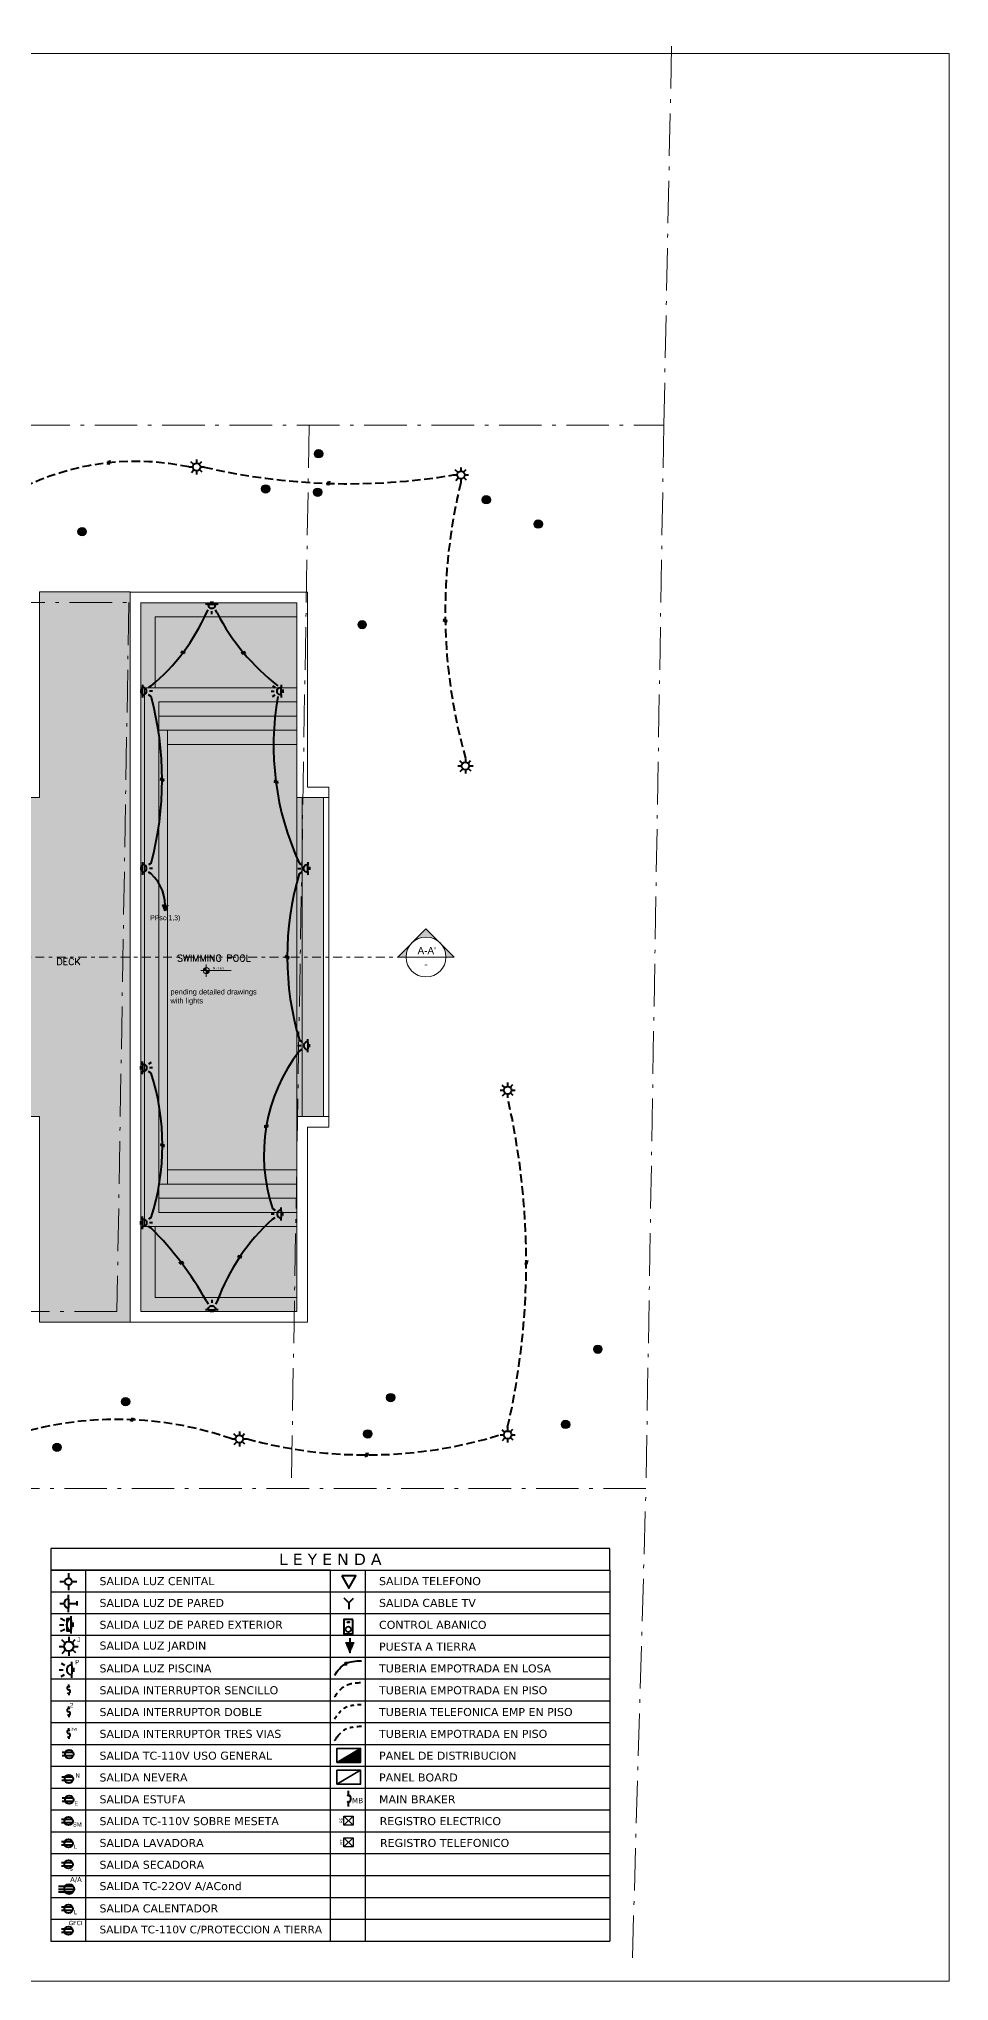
# Model space of a CAD drawing. Header units: metres. Extents: x 14 to 2416, y -346 to 476.
# Drawn here: x 63.2 to 88.9, y -109.5 to -54.7 of the extents above; entities that cross this region are included whole.
import ezdxf
from ezdxf.enums import TextEntityAlignment as Align

# ---------------------------------------------------------------- set-up
doc = ezdxf.new("R2010")
doc.units = ezdxf.units.M
for name, pattern in [('0', [0]), ('ACAD_ISO10W100', [18, 12, -3, 0, -3]), ('CONTINU', [0]), ('CONTINUA', [0]), ('Dash Style-2', [0.694425, 0.48607, -0.208355]), ('DASHDOT', [1, 0.5, -0.25, 0, -0.25]), ('STYLE_06', [1.041641, 0.625, -0.208282, 0.069427, -0.138931]), ('STYLE_08', [1.25, 0.625, -0.20828, 0.06943, -0.13893, 0.06943, -0.13893])]:
    doc.linetypes.add(name, pattern=pattern)
doc.layers.get('0').update_dxf_attribs({"linetype": '0', "lineweight": 20})
doc.layers.get('Defpoints').update_dxf_attribs({"color": 6})
for name, color, linetype, lineweight in [('A-ANNO-TEXT', 20, 'Continuous', 13), ('A-SECT-IDEN', 251, 'CONTINU', 9), ('baños', 251, 'Continuous', 0), ('E Barras Electricas', 5, 'Continuous', 40), ('E Breaker', 150, 'Continuous', 40), ('E Leyenda', 7, 'Continuous', 13), ('E Paneles', 238, 'Continuous', 35), ('E Registro Electrico', 36, 'Continuous', 30), ('E Registro Telefonico', 128, 'Continuous', 30), ('E Salida AAcond', 144, 'Continuous', 40), ('E Salida CABLE Antena', 150, 'CONTINUA', 40), ('E Salida Interruptores', 22, 'Continuous', 40), ('E Salida Luces', 22, 'Continuous', 40), ('E Salida TCorrientes', 24, 'CONTINUA', 40), ('E Salida Telefono', 128, 'Continuous', 40), ('E Tablas Electricas', 152, 'Continuous', 25), ('E Textos Electricos', 7, 'Continuous', 15), ('E Tuberia Cable TV', 150, 'STYLE_08', 40), ('E Tuberia Emp Losa', 22, 'Continuous', 40), ('E Tuberia Emp Piso', 24, 'Dash Style-2', 40), ('E Tuberia Telefonica', 118, 'STYLE_06', 40), ('piso', 253, 'Continuous', 0), ('textos', 7, 'Continuous', 0)]:
    doc.layers.add(name, color=color, linetype=linetype, lineweight=lineweight)
doc.layers.add('hatch piso', color=253, linetype='Continuous', lineweight=0, transparency=0.7)
doc.layers.add('pisos', color=253, linetype='Continuous', lineweight=0, transparency=0.1)
doc.layers.add('MAVA Luminarias', color=1, linetype='Continuous')
doc.layers.add('SOLAR', color=7, linetype='ACAD_ISO10W100', lineweight=9, true_color=0xff1414)
doc.styles.add('BOLD', font='timesbd.ttf', dxfattribs={"height": 0.45})
doc.styles.add('CENTURY GOTHIC', font='GOTHIC.TTF')
doc.styles.add('ESC100-2mm', font='arial.ttf', dxfattribs={"height": 0.15})
doc.styles.add('ESC50-2mm', font='arial.ttf', dxfattribs={"height": 0.1})
doc.styles.add('GENERATED_STYLE_1', font='GOTHIC.TTF')
doc.styles.get("Standard").update_dxf_attribs({"font": 'arial.ttf', "height": 0.1875})

# ---------------------------------------------------------------- blocks, each defined once
blk = doc.blocks.new('A$Cd6acdfdc')
at = {"layer": 'MAVA Luminarias', "transparency": 33554687}
blk.add_hatch(color=2, dxfattribs=at).paths.add_polyline_path([(0, 0.079, 1), (0.158, 0.079, 1)])
at = {"layer": 'MAVA Luminarias', "color": 2, "transparency": 33554687}
blk.add_circle((0.079, 0.079), 0.079, dxfattribs=at)
blk = doc.blocks.new('SEC-TAG-DOWN')
at = {"layer": 'A-SECT-IDEN'}
h = blk.add_hatch(color=256, dxfattribs=at)
h.paths.add_polyline_path([(0.1131, 0), (0.0566, -0.0566, 0.198912), (0.08, 0)])
h.paths.add_polyline_path([(-0.1131, 0), (-0.08, 0, 0.198912), (-0.0566, -0.0566)])
blk.add_hatch(color=256, dxfattribs=at).paths.add_polyline_path([(0.0566, -0.0566), (0, -0.1131), (-0.0566, -0.0566, 0.414214)])
for p, q in [((0.1131, 0), (-0.1131, 0)), ((0, -0.1131), (-0.1131, 0)), ((0, -0.1131), (0.1131, 0))]:
    blk.add_line(p, q, dxfattribs=at)
blk.add_circle((0, 0), 0.08, dxfattribs=at)
at = {"layer": 'A-SECT-IDEN', "color": 122, "style": 'BOLD'}
for tag, p in [('REF.#', (0.0001, 0.015)), ('SHT.#', (0.0032, -0.0399))]:
    blk.add_attdef(tag, text='', height=0.025, dxfattribs=at).set_placement(p, align=Align.CENTER)
blk = doc.blocks.new('PL BASE 1N NASAS 09')
at = {"layer": 'textos', "transparency": 33554534}
h = blk.add_hatch(color=256, dxfattribs=at)
h.dxf.hatch_style = 1
h.paths.add_polyline_path([(-82.479, -45.545, 0.414214), (-82.566, -45.631), (-82.479, -45.631)])
h.paths.add_polyline_path([(-82.393, -45.631), (-82.479, -45.631), (-82.479, -45.718, 0.414214)])
at = {"layer": 'piso'}
for p, q in [((-87.181, -34.943), (-87.181, -40.75)), ((-84.619, -34.95), (-87.181, -34.943)), ((-83.919, -35.654), (-79.919, -35.654)), ((-83.919, -35.654), (-83.919, -37.654)), ((-84.319, -37.654), (-79.919, -37.654)), ((-84.219, -52.854), (-84.219, -37.654)), ((-83.819, -52.454), (-83.819, -38.054)), ((-79.919, -38.054), (-83.819, -38.054)), ((-79.919, -38.454), (-83.819, -38.454)), ((-79.919, -38.854), (-83.819, -38.854)), ((-83.569, -38.854), (-83.569, -51.654)), ((-79.919, -39.254), (-83.569, -39.254)), ((-88.181, -40.75), (-87.181, -40.75)), ((-79.919, -40.754), (-79.919, -49.754)), ((-79.769, -40.754), (-79.769, -49.754)), ((-79.169, -40.754), (-79.169, -49.754)), ((-79.019, -40.754), (-79.019, -49.754)), ((-88.181, -49.75), (-87.181, -49.75)), ((-87.181, -49.75), (-87.181, -55.554)), ((-79.919, -51.254), (-83.569, -51.254)), ((-79.919, -51.654), (-83.819, -51.654)), ((-79.919, -52.054), (-83.819, -52.054)), ((-79.919, -52.454), (-83.819, -52.454)), ((-84.319, -52.854), (-79.919, -52.854)), ((-83.919, -54.854), (-83.919, -52.854)), ((-83.919, -54.854), (-79.919, -54.854)), ((-84.619, -55.554), (-87.181, -55.554))]:
    blk.add_line(p, q, dxfattribs=at)
at = {"layer": 'pisos'}
blk.add_lwpolyline([(-79.019, -49.751), (-79.919, -49.751), (-79.919, -55.254), (-84.319, -55.254), (-84.319, -35.254), (-79.919, -35.254), (-79.919, -40.754), (-79.019, -40.754), (-79.019, -40.454), (-79.619, -40.454), (-79.619, -34.954), (-84.619, -34.954), (-84.619, -55.554), (-79.619, -55.554), (-79.619, -50.051), (-79.019, -50.051), (-79.019, -49.751)], dxfattribs=at)
at = {"layer": 'textos'}
for p, q in [((-82.479, -45.457), (-82.479, -45.805)), ((-82.633, -45.631), (-81.772, -45.631))]:
    blk.add_line(p, q, dxfattribs=at)
blk.add_circle((-82.479, -45.631), 0.0865, dxfattribs=at)
at = {"layer": 'baños', "linetype": 'Continuous'}
for tag in ['MODELNUMBER', 'TRADENAME', 'PRODUCT', 'MATERIAL']:
    blk.add_attdef(tag, (-121.656, -54.827), '', height=0.0000254, rotation=359.9999, dxfattribs=at)
at = {"layer": 'textos', "char_height": 0.195, "attachment_point": 7}
for s, insert, width in [('{\\Fromans|c0; DECK}', (-86.838, -45.475), 3.40488), ('{\\Fromans|c0; SWIMMING POOL}', (-83.437, -45.38), 3.80488)]:
    blk.add_mtext(s, dxfattribs=dict(at, insert=insert, width=width))
at = {"layer": 'textos', "insert": (-82.286, -45.536), "char_height": 0.065, "attachment_point": 1, "style": 'ESC100-2mm'}
blk.add_mtext_dynamic_manual_height_columns('{\\Ftxt|c0;N -1.60}', width=2.21694, gutter_width=0.5, heights=[0], dxfattribs=at)
blk = doc.blocks.new('PL MUEBLES 1N NASAS 09')
at = {"layer": 'hatch piso'}
h = blk.add_hatch(dxfattribs=at)
h.set_pattern_fill('AR-BRSTD', color=256, scale=0.002, angle=-90)
h.set_pattern_definition([(270, (32.50438, 232.01007), (0.1354836, -2e-17), []), (0, (32.50438, 232.01007), (0.1354836, 0.2032), [0.1354836, -0.1354836])])
h.paths.add_polyline_path([(77.642, 53.255), (75.08, 53.255), (75.08, 47.448), (74.08, 47.448), (74.08, 53.254), (64.206, 53.254), (64.206, 52.954), (68.88, 52.954), (68.88, 32.954), (64.206, 32.954), (64.206, 32.654), (74.08, 32.654), (74.08, 38.459), (75.08, 38.459), (75.08, 32.655), (77.642, 32.655)])
h.paths.add_polyline_path([(72.263, 46.109), (72.263, 45.659), (72.688, 45.659), (72.688, 44.659), (70.088, 44.659), (70.088, 45.659), (70.505, 45.659), (70.505, 46.109)], flags=16)
h.paths.add_polyline_path([(70.195, 48.6), (70.195, 49.6), (71.895, 49.6), (71.895, 48.6)], flags=16)
edge = h.paths.add_edge_path(flags=16)
edge.add_arc((73.38, 47.148), 0.1, 90, 180, ccw=False)
edge.add_line((73.38, 47.248), (73.78, 47.248))
edge.add_arc((73.78, 47.148), 0.1, 0, 90, ccw=False)
edge.add_line((73.88, 47.148), (73.88, 46.898))
edge.add_arc((73.78, 46.898), 0.1, -90, 0, ccw=False)
edge.add_line((73.78, 46.798), (73.38, 46.798))
edge.add_arc((73.38, 46.898), 0.1, 180, 270, ccw=False)
edge.add_line((73.28, 46.898), (73.28, 47.148))
edge = h.paths.add_edge_path(flags=16)
edge.add_arc((71.074, 50.003), 0.25, 0, 360)
edge = h.paths.add_edge_path(flags=16)
edge.add_ellipse((71.538, 43.923), major_axis=(0.8, 0.008), ratio=0.419259, start_angle=0, end_angle=360)
h.paths.add_polyline_path([(72.688, 44.307), (73.488, 44.307), (73.488, 43.507), (72.688, 43.507)], flags=16)
h.paths.add_polyline_path([(70.088, 44.307), (70.088, 43.507), (69.288, 43.507), (69.288, 44.307)], flags=16)
h.paths.add_polyline_path([(70.195, 50.407), (70.195, 51.407), (71.895, 51.407), (71.895, 50.407)], flags=16)
edge = h.paths.add_edge_path(flags=16)
edge.add_ellipse((71.538, 41.984), major_axis=(0.8, -0.008), ratio=0.419259, start_angle=0, end_angle=360, ccw=False)
h.paths.add_polyline_path([(72.688, 42.4), (73.488, 42.4), (73.488, 41.6), (72.688, 41.6)], flags=16)
h.paths.add_polyline_path([(70.088, 42.4), (70.088, 41.6), (69.288, 41.6), (69.288, 42.4)], flags=16)
edge = h.paths.add_edge_path(flags=16)
edge.add_line((73.28, 52.596), (73.28, 52.846))
edge.add_arc((73.38, 52.846), 0.1, 90, 180, ccw=False)
edge.add_line((73.38, 52.946), (73.78, 52.946))
edge.add_arc((73.78, 52.846), 0.1, 0, 90, ccw=False)
edge.add_line((73.88, 52.846), (73.88, 52.596))
edge.add_arc((73.78, 52.596), 0.1, -90, 0, ccw=False)
edge.add_line((73.78, 52.496), (73.38, 52.496))
edge.add_arc((73.38, 52.596), 0.1, 180, 270, ccw=False)
h.paths.add_polyline_path([(72.688, 41.248), (72.688, 40.248), (72.263, 40.248), (72.263, 39.798), (70.505, 39.798), (70.505, 40.248), (70.088, 40.248), (70.088, 41.248)], flags=16)
edge = h.paths.add_edge_path(flags=16)
edge.add_line((73.38, 39.099), (73.78, 39.099))
edge.add_arc((73.78, 38.999), 0.1, 0, 90, ccw=False)
edge.add_line((73.88, 38.999), (73.88, 38.749))
edge.add_arc((73.78, 38.749), 0.1, -90, 0, ccw=False)
edge.add_line((73.78, 38.649), (73.38, 38.649))
edge.add_arc((73.38, 38.749), 0.1, 180, 270, ccw=False)
edge.add_line((73.28, 38.749), (73.28, 38.999))
edge.add_arc((73.38, 38.999), 0.1, 90, 180, ccw=False)
edge = h.paths.add_edge_path(flags=0)
edge.add_line((70.484, 36.795), (70.44, 36.823))
edge.add_line((70.44, 36.823), (70.413, 36.781))
edge.add_line((70.413, 36.781), (70.329, 36.834))
edge.add_arc((70.195, 36.623), 0.25, 57.6802, 237.6802)
edge.add_line((70.061, 36.412), (70.146, 36.358))
edge.add_line((70.146, 36.358), (70.119, 36.316))
edge.add_line((70.119, 36.316), (70.173, 36.282))
edge.add_arc((71.256, 35.977), 1.125, 133.371, 164.3095, ccw=False)
edge = h.paths.add_edge_path(flags=16)
edge.add_arc((70.004, 35.987), 0.291, 89.2589, 335.9793, ccw=False)
edge.add_line((70.008, 36.277), (70.108, 36.277))
edge.add_line((70.108, 36.277), (70.108, 36.227))
edge.add_line((70.108, 36.227), (70.008, 36.227))
edge.add_arc((70.008, 35.977), 0.25, 90, 270)
edge.add_line((70.008, 35.727), (70.108, 35.727))
edge.add_line((70.108, 35.727), (70.108, 35.677))
edge.add_line((70.108, 35.677), (70.18, 35.677))
edge.add_line((70.18, 35.677), (70.119, 35.639))
edge.add_line((70.119, 35.639), (70.146, 35.597))
edge.add_line((70.146, 35.597), (70.061, 35.543))
edge.add_arc((70.195, 35.332), 0.25, 122.3198, 302.3198)
edge.add_line((70.329, 35.121), (70.413, 35.174))
edge.add_line((70.413, 35.174), (70.44, 35.132))
edge.add_line((70.44, 35.132), (70.355, 35.078))
edge.add_arc((70.19, 35.329), 0.3, 211.2743, 303.498, ccw=False)
edge.add_arc((70.285, 34.847), 0.479, -37.7593, 137.1635, ccw=False)
edge.add_arc((70.618, 34.766), 0.217, 282.0494, 481.7282)
edge.add_line((70.504, 34.951), (70.544, 35.043))
edge.add_line((70.544, 35.043), (70.59, 35.023))
edge.add_line((70.59, 35.023), (70.55, 34.931))
edge.add_arc((70.79, 34.856), 0.252, -29.9772, 162.7422, ccw=False)
edge.add_line((71.008, 34.731), (71.048, 34.822))
edge.add_line((71.048, 34.822), (71.094, 34.802))
edge.add_line((71.094, 34.802), (71.123, 34.868))
edge.add_line((71.123, 34.868), (71.133, 34.797))
edge.add_line((71.133, 34.797), (71.183, 34.805))
edge.add_line((71.183, 34.805), (71.198, 34.706))
edge.add_arc((71.443, 34.757), 0.25, 5.5699, 191.8347, ccw=False)
edge.add_line((71.692, 34.781), (71.677, 34.88))
edge.add_line((71.677, 34.88), (71.726, 34.888))
edge.add_line((71.726, 34.888), (71.716, 34.959))
edge.add_line((71.716, 34.959), (71.763, 34.905))
edge.add_line((71.763, 34.905), (71.801, 34.937))
edge.add_line((71.801, 34.937), (71.866, 34.862))
edge.add_arc((72.074, 35.004), 0.252, 47.5867, 214.4575, ccw=False)
edge.add_line((72.243, 35.19), (72.178, 35.266))
edge.add_line((72.178, 35.266), (72.215, 35.298))
edge.add_line((72.215, 35.298), (72.161, 35.361))
edge.add_line((72.161, 35.361), (72.239, 35.333))
edge.add_line((72.239, 35.333), (72.256, 35.38))
edge.add_line((72.256, 35.38), (72.35, 35.347))
edge.add_arc((72.423, 35.586), 0.25, 67.9243, 252.9546, ccw=False)
edge.add_line((72.517, 35.818), (72.423, 35.851))
edge.add_line((72.423, 35.851), (72.44, 35.898))
edge.add_line((72.44, 35.898), (72.372, 35.923))
edge.add_line((72.372, 35.923), (72.442, 35.938))
edge.add_line((72.442, 35.938), (72.431, 35.987))
edge.add_line((72.431, 35.987), (72.529, 36.009))
edge.add_arc((72.445, 36.247), 0.252, 95.95, 289.5685, ccw=False)
edge.add_line((72.418, 36.497), (72.321, 36.475))
edge.add_line((72.321, 36.475), (72.31, 36.524))
edge.add_line((72.31, 36.524), (72.24, 36.508))
edge.add_line((72.24, 36.508), (72.291, 36.559))
edge.add_line((72.291, 36.559), (72.255, 36.594))
edge.add_line((72.255, 36.594), (72.326, 36.665))
edge.add_arc((72.149, 36.841), 0.25, 315.079, 495.079)
edge.add_line((71.972, 37.018), (71.901, 36.947))
edge.add_line((71.901, 36.947), (71.866, 36.982))
edge.add_line((71.866, 36.982), (71.936, 37.053))
edge.add_arc((72.112, 36.942), 0.208, -66.6613, 147.5733, ccw=False)
edge.add_arc((72.46, 37.867), 1.147, 197.4891, 256.612, ccw=False)
edge.add_arc((71.345, 37.223), 0.3, -4.0569, 85.9431, ccw=False)
edge.add_line((71.644, 37.201), (71.637, 37.102))
edge.add_line((71.637, 37.102), (71.587, 37.105))
edge.add_line((71.587, 37.105), (71.594, 37.205))
edge.add_arc((71.345, 37.223), 0.25, 355.9431, 535.9431)
edge.add_line((71.095, 37.24), (71.088, 37.141))
edge.add_line((71.088, 37.141), (71.038, 37.144))
edge.add_line((71.038, 37.144), (71.033, 37.072))
edge.add_line((71.033, 37.072), (70.999, 37.136))
edge.add_line((70.999, 37.136), (70.955, 37.112))
edge.add_line((70.955, 37.112), (70.908, 37.2))
edge.add_arc((70.418, 37.583), 0.622, 274.5528, 321.9728, ccw=False)
edge.add_line((70.467, 36.963), (70.515, 36.875))
edge.add_line((70.515, 36.875), (70.471, 36.852))
edge.add_line((70.471, 36.852), (70.423, 36.94))
edge.add_arc((70.685, 37.087), 0.3, 117.2173, 209.441, ccw=False)
edge.add_arc((71.723, 36.366), 1.536, 139.9591, 198.8921)
edge = h.paths.add_edge_path(flags=0)
edge.add_arc((71.256, 35.977), 0.7, 0, 360)
edge = h.paths.add_edge_path(flags=16)
edge.add_line((73.38, 33.411), (73.78, 33.411))
edge.add_arc((73.78, 33.311), 0.1, 0, 90, ccw=False)
edge.add_line((73.88, 33.311), (73.88, 33.061))
edge.add_arc((73.78, 33.061), 0.1, -90, 0, ccw=False)
edge.add_line((73.78, 32.961), (73.38, 32.961))
edge.add_arc((73.38, 33.061), 0.1, 180, 270, ccw=False)
edge.add_line((73.28, 33.061), (73.28, 33.311))
edge.add_arc((73.38, 33.311), 0.1, 90, 180, ccw=False)
at = {"layer": 'piso', "transparency": 33554554}
h = blk.add_hatch(color=256, dxfattribs=at)
h.set_gradient(color1=(122, 175, 223), color2=(173, 221, 247), rotation=90)
h.paths.add_polyline_path([(77.942, 52.955), (82.342, 52.953), (82.342, 47.446), (83.092, 47.443), (83.092, 38.456), (82.342, 38.459), (82.342, 32.955), (77.942, 32.955)])
at = {"layer": 'baños'}
blk.add_blockref('PL BASE 1N NASAS 09', (162.262, 88.203), dxfattribs=at)
blk = doc.blocks.new('A$Cbef68299')
blk.add_blockref('PL MUEBLES 1N NASAS 09', (-30.766, -32.053))
blk = doc.blocks.new('A$Cc5be7df0')
at = {"color": 1}
blk.add_line((51.326, 38.238), (51.326, 18.238), dxfattribs=at)
at = {"layer": 'A-SECT-IDEN', "linetype": 'DASHDOT', "ltscale": 0.5}
blk.add_line((58.801, 28.237), (9.145, 28.237), dxfattribs=at)
at = {"layer": 'SOLAR', "ltscale": 0.1}
for p, q in [((66.071, 43.24), (66.293, 54.14)), ((65.185, 0), (65.567, 13.241))]:
    blk.add_line(p, q, dxfattribs=at)
for points in [[(66.071, 43.24), (65.567, 13.241), (5.658, 13.241), (6.323, 43.23), (66.071, 43.24)], [(56.07, 43.238), (55.566, 13.241)]]:
    blk.add_lwpolyline(points, dxfattribs=at)
blk.add_lwpolyline([(50.649, 18.241), (12.77, 18.241), (13.214, 38.232), (50.985, 38.238)], close=True, dxfattribs=at)
at = {"layer": 'A-ANNO-TEXT'}
blk.add_blockref('A$Cbef68299', (4.149, 17.337), dxfattribs=at)
at = {"layer": 'A-SECT-IDEN'}
ref = blk.add_blockref('SEC-TAG-DOWN', (59.364, 28.237), dxfattribs=dict(at, xscale=-7.031249999999997, yscale=7.031249999999999, zscale=7.031249999999999, rotation=180))
ref.add_attrib('SHT.#', "A-A'", dxfattribs={"layer": 'A-ANNO-TEXT', "height": 0.2, "rotation": 360, "style": 'ESC50-2mm'}).set_placement((59.386, 28.317), align=Align.CENTER)
ref.add_attrib('REF.#', '-', dxfattribs={"layer": 'A-ANNO-TEXT', "height": 0.2, "rotation": 360, "style": 'ESC50-2mm'}).set_placement((59.364, 27.932), align=Align.CENTER)
blk = doc.blocks.new('*U370')
for p, q in [((0, 1.4), (-1, -1.5)), ((1, 1.4), (-0.1, -1.5))]:
    blk.add_line(p, q)
blk = doc.blocks.new('*U477')
at = {"xscale": 0.0393700787401575, "yscale": 0.0393700787401575, "zscale": 0.0393700787401575, "rotation": 24.62305246465977}
blk.add_blockref('*U370', (0, 0.003), dxfattribs=at)
blk = doc.blocks.new('Luz Pared Exterior')
at = {"layer": 'E Salida Luces'}
for p, q in [((-0.257, 0), (-0.176, 0)), ((-0.239, 0.123), (-0.158, 0.083)), ((-0.041, 0.082), (-0.041, 0.163)), ((-0.041, 0.082), (-0.041, -0.082)), ((-0.041, 0), (0, 0)), ((0, -0.041), (0, 0.041)), ((-0.239, -0.123), (-0.158, -0.083)), ((-0.041, -0.163), (-0.041, -0.082))]:
    blk.add_line(p, q, dxfattribs=at)
blk.add_lwpolyline([(-0.041, 0.114), (-0.122, 0.114), (-0.122, -0.114), (-0.041, -0.114)], close=True, dxfattribs=at)
blk.add_arc((-0.005, 0), 0.12, 107.3143, 252.6857, dxfattribs=at)
blk = doc.blocks.new('Control Abanico')
at = {"layer": 'E Salida Luces', "flags": 128}
for points in [[(0.086, 0.272), (-0.086, 0.272), (-0.086, 0), (0.086, 0)], [(-0.015, 0.23), (0.015, 0.23), (0.015, 0.212), (-0.015, 0.212)]]:
    blk.add_lwpolyline(points, close=True, dxfattribs=at)
at = {"layer": 'E Salida Luces'}
blk.add_circle((0, 0.086), 0.0523, dxfattribs=at)
blk = doc.blocks.new('Luz Jardin')
at = {"layer": 'E Salida Luces', "linetype": 'Continuous'}
for p, q in [((-0.358, 0.001), (-0.18, 0.001)), ((-0.132, 0.123), (-0.262, 0.244)), ((0, 0.358), (0, 0.181)), ((0.123, 0.133), (0.243, 0.263)), ((0.18, 0.001), (0.358, 0.001)), ((-0.243, -0.261), (-0.123, -0.131)), ((0, -0.179), (0, -0.357)), ((0.262, -0.243), (0.132, -0.122))]:
    blk.add_line(p, q, dxfattribs=at)
blk.add_circle((0, 0.001), 0.18, dxfattribs=at)
blk = doc.blocks.new('Luz Piscina')
at = {"layer": 'E Salida Luces'}
for p, q in [((-0.549, 0), (-0.399, 0)), ((-0.478, 0.25), (-0.35, 0.171)), ((-0.075, 0.15), (-0.075, 0.3)), ((-0.075, 0.15), (-0.075, -0.15)), ((-0.075, 0), (0, 0)), ((0, -0.075), (0, 0.075)), ((-0.478, -0.25), (-0.35, -0.171)), ((-0.075, -0.3), (-0.075, -0.15))]:
    blk.add_line(p, q, dxfattribs=at)
blk.add_arc((-0.087, 0), 0.181, 86.11948, 273.88052, dxfattribs=at)
blk = doc.blocks.new('*U476')
at = {"layer": 'E Paneles'}
blk.add_hatch(color=256, dxfattribs=at).paths.add_polyline_path([(0.569, 3.625), (0.126, 3.361), (0.569, 3.361)])
at = {"layer": 'E Barras Electricas'}
for p, q in [((0.451, 5.601), (0.285, 5.601)), ((0.438, 5.572), (0.298, 5.572)), ((0.425, 5.544), (0.311, 5.543)), ((0.412, 5.515), (0.324, 5.515)), ((0.399, 5.486), (0.338, 5.486)), ((0.368, 5.697), (0.368, 5.421)), ((0.385, 5.457), (0.351, 5.457)), ((0.372, 5.429), (0.364, 5.429))]:
    blk.add_line(p, q, dxfattribs=at)
at = {"layer": 'E Breaker'}
blk.add_line((0.338, 2.61), (0.338, 2.534), dxfattribs=at)
blk.add_lwpolyline([(0.338, 2.826), (0.338, 2.748)], dxfattribs=at)
at = {"layer": 'E Breaker', "linetype": 'Continuous'}
for centre in [(0.338, 2.741), (0.338, 2.617), (0.339, 2.741)]:
    blk.add_circle(centre, 0.00731, dxfattribs=at)
blk.add_arc((0.302, 2.679), 0.0852, 303.2632, 56.7368, dxfattribs=at)
at = {"layer": 'E Paneles'}
for p, q in [((0.126, 3.361), (0.569, 3.625)), ((0.126, 2.951), (0.569, 3.215))]:
    blk.add_line(p, q, dxfattribs=at)
for points in [[(0.126, 3.361), (0.126, 3.625), (0.569, 3.625), (0.569, 3.361)], [(0.126, 2.951), (0.126, 3.215), (0.569, 3.215), (0.569, 2.951)]]:
    blk.add_lwpolyline(points, close=True, dxfattribs=at)
at = {"layer": 'E Registro Electrico'}
for p, q in [((0.256, 2.179), (0.432, 2.348)), ((0.256, 2.348), (0.432, 2.179))]:
    blk.add_line(p, q, dxfattribs=at)
blk.add_lwpolyline([(0.256, 2.179), (0.256, 2.348), (0.432, 2.348), (0.432, 2.179)], close=True, dxfattribs=at)
at = {"layer": 'E Registro Telefonico'}
for p, q in [((0.256, 1.776), (0.432, 1.944)), ((0.256, 1.944), (0.432, 1.776))]:
    blk.add_line(p, q, dxfattribs=at)
blk.add_lwpolyline([(0.256, 1.776), (0.256, 1.944), (0.432, 1.944), (0.432, 1.776)], close=True, dxfattribs=at)
at = {"layer": 'E Salida AAcond'}
for p, q in [((-5.108, 1.033), (-4.832, 1.033)), ((-5.108, 0.98), (-4.816, 0.98)), ((-5.108, 0.93), (-4.831, 0.93))]:
    blk.add_line(p, q, dxfattribs=at)
blk.add_circle((-4.91, 0.98), 0.0938, dxfattribs=at)
at = {"layer": 'E Salida CABLE Antena'}
for q in [(0.261, 6.452), (0.436, 6.452)]:
    blk.add_line((0.348, 6.365), q, dxfattribs=at)
at = {"layer": 'E Salida CABLE Antena', "ltscale": 0.02}
blk.add_line((0.348, 6.365), (0.348, 6.242), dxfattribs=at)
at = {"layer": 'E Salida Interruptores'}
for p, q in [((-4.917, 4.784), (-4.917, 4.824)), ((-4.917, 4.663), (-4.917, 4.623)), ((-4.917, 4.374), (-4.917, 4.414)), ((-4.917, 4.253), (-4.917, 4.213)), ((-4.917, 3.964), (-4.917, 4.004)), ((-4.917, 3.843), (-4.917, 3.802))]:
    blk.add_line(p, q, dxfattribs=at)
for centre, start, end in [((-4.917, 4.754), 48.1897, 270), ((-4.917, 4.693), 228.1897, 90), ((-4.917, 4.344), 48.1897, 270), ((-4.917, 4.283), 228.1897, 90), ((-4.917, 3.933), 48.1897, 270), ((-4.917, 3.873), 228.1897, 90)]:
    blk.add_arc(centre, 0.0302, start, end, dxfattribs=at)
at = {"layer": 'E Salida Luces', "linetype": 'Continuous'}
for p, q in [((-5.085, 6.762), (-4.99, 6.762)), ((-4.924, 6.923), (-4.924, 6.828)), ((-4.924, 6.696), (-4.924, 6.601)), ((-4.858, 6.762), (-4.762, 6.762))]:
    blk.add_line(p, q, dxfattribs=at)
at = {"layer": 'E Salida Luces'}
for p, q in [((-5.087, 6.352), (-5.005, 6.352)), ((-4.924, 6.434), (-4.924, 6.515)), ((-4.924, 6.434), (-4.924, 6.271)), ((-4.924, 6.352), (-4.761, 6.352)), ((-4.924, 6.189), (-4.924, 6.271)), ((-4.761, 6.311), (-4.761, 6.393))]:
    blk.add_line(p, q, dxfattribs=at)
at = {"layer": 'E Salida Luces', "linetype": 'Continuous'}
blk.add_circle((-4.924, 6.762), 0.0658, dxfattribs=at)
at = {"layer": 'E Salida Luces'}
blk.add_arc((-4.924, 6.352), 0.0815, 90, 270, dxfattribs=at)
at = {"layer": 'E Salida TCorrientes'}
for p, q in [((-4.835, 3.547), (-5.039, 3.547)), ((-4.835, 3.485), (-5.039, 3.485)), ((-4.841, 3.081), (-5.045, 3.081)), ((-4.841, 3.019), (-5.045, 3.019)), ((-4.835, 2.69), (-5.039, 2.69)), ((-4.835, 2.628), (-5.039, 2.628)), ((-4.846, 2.288), (-5.051, 2.288)), ((-4.846, 2.226), (-5.051, 2.226)), ((-4.846, 1.869), (-5.051, 1.869)), ((-4.846, 1.807), (-5.051, 1.807)), ((-4.846, 1.474), (-5.05, 1.474)), ((-4.846, 1.412), (-5.05, 1.412)), ((-4.846, 0.638), (-5.051, 0.638)), ((-4.846, 0.576), (-5.051, 0.576)), ((-4.846, 0.227), (-5.051, 0.227)), ((-4.846, 0.165), (-5.051, 0.165))]:
    blk.add_line(p, q, dxfattribs=at)
for centre in [(-4.908, 3.516), (-4.914, 3.05), (-4.908, 2.659), (-4.919, 2.257), (-4.919, 1.838), (-4.919, 1.443), (-4.919, 0.607), (-4.919, 0.196)]:
    blk.add_circle(centre, 0.079, dxfattribs=at)
at = {"layer": 'E Salida Telefono'}
blk.add_lwpolyline([(0.215, 6.868), (0.348, 6.638), (0.481, 6.868)], close=True, dxfattribs=at)
at = {"layer": 'E Tablas Electricas', "linetype": 'Continuous'}
for p, q in [((0, 6.976), (-5.256, 6.976)), ((-5.256, 6.976), (-5.256, 0)), ((-4.599, 6.976), (-4.599, 0)), ((0, 6.976), (0, 0)), ((0.657, 6.976), (0.657, 0)), ((5.256, 6.976), (5.256, 0)), ((0, 6.565), (-5.256, 6.565)), ((5.256, 6.565), (0, 6.565)), ((0, 6.155), (-5.256, 6.155)), ((0, 6.155), (-5.256, 6.155)), ((5.256, 6.155), (0, 6.155)), ((0, 5.745), (-5.256, 5.745)), ((5.256, 5.745), (0, 5.745)), ((0, 5.334), (-5.256, 5.334)), ((5.256, 5.334), (0, 5.334)), ((0, 4.924), (-5.256, 4.924)), ((5.256, 4.924), (0, 4.924)), ((0, 4.514), (-5.256, 4.514)), ((5.256, 4.514), (0, 4.514)), ((0, 4.103), (-5.256, 4.103)), ((5.256, 4.103), (0, 4.103)), ((0, 3.693), (-5.256, 3.693)), ((5.256, 3.693), (0, 3.693)), ((0, 3.283), (-5.256, 3.283)), ((5.256, 3.283), (0, 3.283)), ((0, 2.872), (-5.256, 2.872)), ((5.256, 2.872), (0, 2.872)), ((0, 2.462), (-5.256, 2.462)), ((5.256, 2.462), (0, 2.462)), ((0, 2.052), (-5.256, 2.052)), ((5.256, 2.052), (0, 2.052)), ((0, 1.641), (-5.256, 1.641)), ((5.256, 1.641), (0, 1.641)), ((0, 1.231), (-5.256, 1.231)), ((0, 1.231), (-5.256, 1.231)), ((5.256, 1.231), (0, 1.231)), ((-5.256, 0.821), (5.256, 0.821)), ((0, 0.821), (5.256, 0.821)), ((-5.256, 0.41), (5.256, 0.41)), ((-5.256, 0), (5.256, 0))]:
    blk.add_line(p, q, dxfattribs=at)
at = {"layer": 'E Tablas Electricas'}
blk.add_lwpolyline([(-5.256, 6.976), (5.256, 6.976), (5.256, 7.386), (-5.256, 7.386)], close=True, dxfattribs=at)
at = {"layer": 'E Tuberia Cable TV', "ltscale": 0.3}
blk.add_spline([(0.079, 3.772), (0.285, 3.985), (0.588, 4.042)], degree=3, dxfattribs=at)
at = {"layer": 'E Tuberia Emp Losa'}
blk.add_spline([(0.079, 5.003), (0.285, 5.216), (0.588, 5.273)], degree=3, dxfattribs=at)
at = {"layer": 'E Tuberia Emp Piso', "ltscale": 0.2}
blk.add_spline([(0.079, 4.592), (0.285, 4.806), (0.588, 4.863)], degree=3, dxfattribs=at)
at = {"layer": 'E Tuberia Telefonica', "ltscale": 0.1}
blk.add_spline([(0.079, 4.182), (0.285, 4.395), (0.588, 4.453)], degree=3, dxfattribs=at)
at = {"color": 1}
for name, p, xscale, yscale, zscale in [('Luz Pared Exterior', (-4.599, 6.155), 0.001, 0.001, 0.001), ('Luz Jardin', (-4.916, 5.543), 0.5, 0.5, 0.5), ('Luz Piscina', (-4.821, 5.103), 0.5, 0.5, 0.5)]:
    blk.add_blockref(name, p, dxfattribs=dict(at, xscale=xscale, yscale=yscale, zscale=zscale))
blk.add_blockref('Control Abanico', (0.34, 5.778), dxfattribs=at)
at = {"layer": 'E Salida Luces', "color": 1}
blk.add_blockref('Luz Pared Exterior', (-4.832, 5.95), dxfattribs=at)
at = {"layer": 'E Tuberia Emp Losa', "xscale": 0.5, "yscale": 0.5, "zscale": 0.5}
blk.add_blockref('*U477', (0.291, 5.219), dxfattribs=at)
at = {"layer": 'E Breaker', "linetype": 'Continuous', "insert": (0.513, 2.644), "char_height": 0.1, "attachment_point": 5}
blk.add_mtext('{\\fVerdana|b0|i0|c0|p34;MB}', dxfattribs=at)
at = {"layer": 'E Registro Electrico', "style": 'CENTURY GOTHIC'}
blk.add_text('RE', height=0.0535, rotation=90, dxfattribs=at).set_placement((0.231, 2.219))
at = {"layer": 'E Registro Telefonico', "style": 'CENTURY GOTHIC'}
blk.add_text('RT', height=0.0535, rotation=90, dxfattribs=at).set_placement((0.235, 1.816))
at = {"layer": 'E Salida AAcond', "insert": (-4.89, 1.204), "char_height": 0.0933, "width": 0.0274, "attachment_point": 1}
blk.add_mtext('{\\fVerdana|b0|i0|c0|p34;A/A}', dxfattribs=at)
at = {"layer": 'E Salida Interruptores', "linetype": 'Continuous', "char_height": 0.0845, "width": 0.11867, "attachment_point": 1, "style": 'GENERATED_STYLE_1'}
for s, insert in [('J', (-4.759, 5.711)), ('P', (-4.797, 5.29)), ('2', (-4.895, 4.479))]:
    blk.add_mtext(s, dxfattribs=dict(at, insert=insert))
at = {"layer": 'E Salida Interruptores', "insert": (-4.817, 3.984), "char_height": 0.05376, "width": 0.07023, "attachment_point": 5}
blk.add_mtext('{\\fVerdana|b0|i0|c0|p34;3W}', dxfattribs=at)
at = {"layer": 'E Salida TCorrientes', "width": 0.09702, "attachment_point": 1}
for s, insert, char_height, rotation in [('{\\fVerdana|b0|i0|c0|p34;N}', (-4.709, 3.077), 0.08064, 180), ('{\\fVerdana|b0|i0|c0|p34;S}', (-4.835, 1.363), 0.05376, 270)]:
    blk.add_mtext(s, dxfattribs=dict(at, insert=insert, char_height=char_height, rotation=rotation))
at = {"layer": 'E Salida TCorrientes', "attachment_point": 1}
for s, insert, char_height, width in [('{\\fVerdana|b0|i0|c0|p34;E}', (-4.812, 2.632), 0.08064, 0.11643), ('SM', (-4.842, 2.236), 0.0806, 0.09595), ('{\\fVerdana|b0|i0|c0|p34;L}', (-4.82, 1.817), 0.08064, 0.09702), ('{\\fVerdana|b0|i0|c0|p34;GFCI}', (-4.919, 0.381), 0.08064, 0.09702), ('{\\fVerdana|b0|i0|c0|p34;L}', (-4.82, 0.586), 0.08064, 0.09702)]:
    blk.add_mtext(s, dxfattribs=dict(at, insert=insert, char_height=char_height, width=width))
at = {"layer": 'E Textos Electricos', "color": 7, "linetype": 'Continuous', "insert": (0, 7.181), "char_height": 0.21504, "width": 10.51191, "attachment_point": 5}
blk.add_mtext('\\fVerdana|b0|i0|c0|p34;L E Y E N D A ', dxfattribs=at)
at = {"layer": 'E Textos Electricos', "color": 7, "linetype": 'Continuous', "attachment_point": 4, "style": 'CENTURY GOTHIC'}
for s, insert, char_height, width in [('\\fVerdana|b0|i0|c0|p34;SALIDA LUZ CENITAL', (-4.339, 6.769), 0.15053, 3.55872), ('\\fVerdana|b0|i0|c0|p34;SALIDA TELEFONO', (0.917, 6.769), 0.15053, 3.55872), ('\\fVerdana|b0|i0|c0|p34;SALIDA LUZ DE PARED', (-4.339, 6.359), 0.15053, 3.55872), ('\\fVerdana|b0|i0|c0|p34;SALIDA CABLE TV', (0.917, 6.359), 0.15053, 3.55872), ('{\\fVerdana|b0|i0|c0|p34;SALIDA LUZ DE PARED EXTERIOR}', (-4.339, 5.948), 0.15053, 3.55872), ('{\\fVerdana|b0|i0|c0|p34;CONTROL ABANICO}', (0.917, 5.948), 0.15053, 3.55872), ('{\\fVerdana|b0|i0|c0|p34;SALIDA LUZ JARDIN}', (-4.339, 5.538), 0.15053, 3.55872), ('{\\fVerdana|b0|i0|c0|p34;PUESTA A TIERRA}', (0.917, 5.538), 0.15053, 3.55872), ('{\\fVerdana|b0|i0|c0|p34;SALIDA LUZ PISCINA}', (-4.339, 5.128), 0.15053, 3.55872), ('\\fVerdana|b0|i0|c0|p34;TUBERIA EMPOTRADA EN LOSA', (0.917, 5.128), 0.15053, 3.55872), ('\\fVerdana|b0|i0|c0|p34;SALIDA INTERRUPTOR SENCILLO', (-4.339, 4.717), 0.15053, 3.55872), ('\\fVerdana|b0|i0|c0|p34;TUBERIA EMPOTRADA EN PISO', (0.917, 4.717), 0.15053, 3.55872), ('\\fVerdana|b0|i0|c0|p34;SALIDA INTERRUPTOR DOBLE', (-4.339, 4.307), 0.15053, 3.55872), ('{\\fVerdana|b0|i0|c0|p34;TUBERIA TELEFONICA EMP EN PISO}', (0.917, 4.308), 0.15053, 4.3389), ('\\fVerdana|b0|i0|c0|p34;SALIDA INTERRUPTOR TRES VIAS', (-4.339, 3.897), 0.15053, 3.55872), ('\\fVerdana|b0|i0|c0|p34;TUBERIA EMPOTRADA EN PISO', (0.917, 3.897), 0.15053, 3.55872), ('{\\fVerdana|b0|i0|c0|p34;SALIDA TC-110V USO GENERAL}', (-4.339, 3.486), 0.15053, 3.55872), ('\\fVerdana|b0|i0|c0|p34;PANEL DE DISTRIBUCION', (0.917, 3.486), 0.15053, 3.55872), ('\\fVerdana|b0|i0|c0|p34;SALIDA NEVERA', (-4.339, 3.076), 0.15053, 3.55872), ('{\\fVerdana|b0|i0|c0|p34;PANEL BOARD}', (0.917, 3.076), 0.15053, 3.55872), ('{\\fVerdana|b0|i0|c0|p34;SALIDA ESTUFA}', (-4.339, 2.666), 0.15053, 3.55872), ('{\\fVerdana|b0|i0|c0|p34;MAIN BRAKER}', (0.917, 2.666), 0.15053, 3.55872), ('\\fVerdana|b0|i0|c0|p34;SALIDA TC-110V SOBRE MESETA', (-4.339, 2.255), 0.15053, 3.55872), ('{\\fVerdana|b0|i0|c0|p34;REGISTRO ELECTRICO}', (0.929, 2.255), 0.15053, 4.47797), ('\\fVerdana|b0|i0|c0|p34;SALIDA LAVADORA', (-4.339, 1.845), 0.15053, 3.55872), ('{\\fVerdana|b0|i0|c0|p34;REGISTRO TELEFONICO}', (0.935, 1.845), 0.15053, 4.47797), ('\\fVerdana|b0|i0|c0|p34;SALIDA SECADORA', (-4.339, 1.435), 0.15053, 3.55872), ('{\\fVerdana|b0|i0|c0|p34;SALIDA TC-22OV A/ACond}', (-4.339, 1.025), 0.15053, 3.55872), ('{\\fVerdana|b0|i0|c0|p34;SALIDA CALENTADOR}', (-4.339, 0.614), 0.15053, 3.55872), ('{\\fVerdana|b0|i0|c0|p34;SALIDA TC-110V C/PROTECCION A TIERRA}', (-4.339, 0.209), 0.145, 4.36114)]:
    blk.add_mtext(s, dxfattribs=dict(at, insert=insert, char_height=char_height, width=width))
blk = doc.blocks.new('*U375')
at = {"layer": 'E Salida Luces'}
for p, q in [((-0.549, 0), (-0.399, 0)), ((-0.478, 0.25), (-0.35, 0.171)), ((-0.075, 0.15), (-0.075, 0.3)), ((-0.075, 0.15), (-0.075, -0.15)), ((-0.075, 0), (0, 0)), ((0, -0.075), (0, 0.075)), ((-0.478, -0.25), (-0.35, -0.171)), ((-0.075, -0.3), (-0.075, -0.15))]:
    blk.add_line(p, q, dxfattribs=at)
blk.add_arc((-0.087, 0), 0.181, 86.11948, 273.88052, dxfattribs=at)
blk = doc.blocks.new('*U377')
at = {"layer": 'E Salida Luces'}
for p, q in [((-0.3, 0.075), (-0.15, 0.075)), ((-0.25, 0.478), (-0.171, 0.35)), ((0.15, 0.075), (-0.15, 0.075)), ((-0.075, 0), (0.075, 0)), ((0, 0.549), (0, 0.399)), ((0, 0.075), (0, 0)), ((0.15, 0.075), (0.3, 0.075)), ((0.25, 0.478), (0.171, 0.35))]:
    blk.add_line(p, q, dxfattribs=at)
blk.add_arc((0, 0.087), 0.181, 356.11948, 183.88052, dxfattribs=at)
blk = doc.blocks.new('*U579')
at = {"xscale": 0.03937007874015749, "yscale": 0.03937007874015749, "zscale": 0.03937007874015749, "rotation": 359.700342394021}
blk.add_blockref('*U370', (0.001, 0.002), dxfattribs=at)
blk = doc.blocks.new('*U580')
at = {"xscale": 0.0393700787401575, "yscale": 0.0393700787401575, "zscale": 0.0393700787401575, "rotation": 187.5435971154201}
blk.add_blockref('*U370', (-0.001, -0.002), dxfattribs=at)
blk = doc.blocks.new('*U581')
at = {"xscale": 0.0393700787401575, "yscale": 0.0393700787401575, "zscale": 0.0393700787401575, "rotation": 219.2704127856786}
blk.add_blockref('*U370', (0, -0.003), dxfattribs=at)
blk = doc.blocks.new('*U582')
at = {"xscale": 0.0393700787401575, "yscale": 0.0393700787401575, "zscale": 0.0393700787401575, "rotation": 179.8569522098497}
blk.add_blockref('*U370', (-0.001, -0.002), dxfattribs=at)
blk = doc.blocks.new('*U583')
at = {"xscale": 0.03937007874015749, "yscale": 0.03937007874015749, "zscale": 0.03937007874015749, "rotation": 217.7053185730329}
blk.add_blockref('*U370', (0, -0.003), dxfattribs=at)
blk = doc.blocks.new('*U441')
at = {"xscale": 0.03937007874015751, "yscale": 0.03937007874015751, "zscale": 0.03937007874015751, "rotation": 97.34405932819689}
blk.add_blockref('*U370', (-0.002, 0.001), dxfattribs=at)
blk = doc.blocks.new('*U710')
at = {"xscale": 0.0393700787401575, "yscale": 0.0393700787401575, "zscale": 0.0393700787401575, "rotation": 1.140735953539826}
blk.add_blockref('*U370', (0.001, 0.002), dxfattribs=at)
blk = doc.blocks.new('*U637')
at = {"xscale": 0.0393700787401575, "yscale": 0.0393700787401575, "zscale": 0.0393700787401575, "rotation": 87.2637694210419}
blk.add_blockref('*U370', (-0.002, 0.001), dxfattribs=at)
blk = doc.blocks.new('*U729')
at = {"xscale": 0.03937007874015749, "yscale": 0.03937007874015749, "zscale": 0.03937007874015749, "rotation": 190.0044546033318}
blk.add_blockref('*U370', (-0.001, -0.002), dxfattribs=at)
blk = doc.blocks.new('*U730')
at = {"xscale": 0.0393700787401575, "yscale": 0.0393700787401575, "zscale": 0.0393700787401575, "rotation": 216.7827626621961}
blk.add_blockref('*U370', (0, -0.003), dxfattribs=at)
blk = doc.blocks.new('*U731')
at = {"layer": 'E Tuberia Emp Losa', "linetype": 'Continuous'}
for p, q in [((0.005, 0.22), (0, 0)), ((0, 0), (0.157, 0.175))]:
    blk.add_line(p, q, dxfattribs=at)

msp = doc.modelspace()

# ---------------------------------------------------------------- linework, layer by layer
at = {"layer": 'Defpoints', "lineweight": 13}
msp.add_lwpolyline([(13.822, -55.133), (88.855, -55.133), (88.855, -109.518), (13.822, -109.518)], close=True, dxfattribs=at)
at = {"layer": 'E Salida Luces'}
for centre, radius, start, end in [((62.743, -68.619), 5.657, 309.6246, 336.0769), ((73.621, -68.165), 6.066, 206.9345, 232.4747), ((57.662, -75.626), 9, 344.8648, 15.1352), ((77.743, -74.667), 7.939, 169.9143, 204.6364), ((65.461, -79.212), 1.291, 355.2598, 46.4585), ((78.506, -80.618), 8.316, 163.6457, 196.4748), ((74.311, -86.206), 4.782, 142.2203, 198.5157), ((60.022, -85.94), 6.648, 342.1622, 17.8378), ((73.545, -92.255), 5.665, 131.697, 160.2361), ((59.916, -94.774), 9.144, 29.013, 45.2855)]:
    msp.add_arc(centre, radius, start, end, dxfattribs=at)
at = {"layer": 'E Tuberia Emp Piso', "ltscale": 0.5}
for centre, radius, start, end in [((65.914, -73.814, 0), 7.172, 77.901, 114.3037), ((71.917, -49.479), 17.795, 256.7767, 279.5573), ((89.867, -70.886), 15.223, 166.1465, 195.7594), ((56.1, -89.245), 20.83, 347.1103, 12.8897), ((65.387, -103.435), 9.766, 70.6318, 104.3753), ((72.425, -81.863), 12.81, 254.748, 287.0956)]:
    msp.add_arc(centre, radius, start, end, dxfattribs=at)

# ---------------------------------------------------------------- block references
at = {"layer": 'A-ANNO-TEXT'}
msp.add_blockref('A$Cc5be7df0', (14.738, -108.863), dxfattribs=at)
at = {"layer": 'E Leyenda', "xscale": 1.5, "yscale": 1.5, "zscale": 1.5}
msp.add_blockref('*U476', (71.403, -108.389), dxfattribs=at)
at = {"layer": 'E Salida Luces', "yscale": 0.6, "zscale": 0.6}
for name, p, xscale in [('Luz Jardin', (67.632, -66.802), 0.6), ('Luz Jardin', (75.086, -67.027), 0.6), ('Luz Jardin', (75.086, -67.027), 0.6), ('Luz Jardin', (75.215, -75.236), 0.6), ('*U375', (70.818, -83.126), 0.6), ('*U375', (66.063, -83.753), -0.6), ('Luz Jardin', (76.405, -84.384), 0.6), ('*U375', (66.063, -88.126), -0.6), ('*U375', (70.063, -87.875), 0.6), ('*U377', (68.063, -90.626), -0.6), ('Luz Jardin', (68.84, -94.222), 0.6), ('Luz Jardin', (76.405, -94.107), 0.6), ('Luz Jardin', (76.405, -94.107), 0.6)]:
    msp.add_blockref(name, p, dxfattribs=dict(at, xscale=xscale))
at = {"layer": 'E Salida Luces', "yscale": 0.6, "zscale": 0.6, "rotation": 180}
for name, p, xscale in [('*U377', (68.063, -70.626), 0.6), ('*U375', (66.063, -73.126), 0.6), ('*U375', (70.063, -73.126), -0.6), ('*U375', (66.063, -78.126), 0.6), ('*U375', (70.813, -78.126), -0.6)]:
    msp.add_blockref(name, p, dxfattribs=dict(at, xscale=xscale))
at = {"layer": 'E Tuberia Emp Losa'}
for name, p, xscale, yscale, zscale, rotation in [('*U441', (65.152, -66.683, 0), 0.9842519685039484, 0.9842519685039484, 0.9842519685039484, 270), ('*U441', (71.348, -67.264), 0.9842519685039484, 0.9842519685039484, 0.9842519685039484, 270), ('*U710', (74.645, -71.139), 0.9842519685039484, 0.9842519685039484, 0.9842519685039484, 270), ('*U730', (67.251, -72.035), -0.9842519685039484, 0.9842519685039484, 0.9842519685039484, 90), ('*U581', (68.955, -72.04), 0.9842519685039484, 0.9842519685039484, 0.9842519685039484, 270), ('*U579', (66.662, -75.626), 0.9842519685039484, 0.9842519685039484, 0.9842519685039484, 270), ('*U580', (69.869, -75.679), 0.9842519685039484, 0.9842519685039484, 0.9842519685039484, 270), ('*U731', (66.747, -79.319), -0.7999999999999998, 0.7999999999999998, 0.7999999999999998, 338.1121849912382), ('*U582', (70.19, -80.626), 0.9842519685039484, 0.9842519685039484, 0.9842519685039484, 270), ('*U729', (69.596, -85.406), -0.9842519685039484, 0.9842519685039484, 0.9842519685039484, 90), ('*U579', (66.67, -85.94), 0.9842519685039484, 0.9842519685039484, 0.9842519685039484, 270), ('*U583', (67.205, -89.252), 0.9842519685039484, 0.9842519685039484, 0.9842519685039484, 270), ('*U583', (68.85, -89.084), -0.9842519685039484, 0.9842519685039484, 0.9842519685039484, 90), ('*U441', (76.93, -89.245), 0.9842519685039484, 0.9842519685039484, 0.9842519685039484, 270), ('*U637', (65.812, -93.678), 0.9842519685039484, 0.9842519685039484, 0.9842519685039484, 270), ('*U441', (72.425, -94.672), 0.9842519685039484, 0.9842519685039484, 0.9842519685039484, 270)]:
    msp.add_blockref(name, p, dxfattribs=dict(at, xscale=xscale, yscale=yscale, zscale=zscale, rotation=rotation))
at = {"layer": 'MAVA Luminarias', "xscale": 1.483214008569871, "yscale": 1.483214008569871, "zscale": 1.483214008569871}
for p in [(70.955, -66.545), (69.465, -67.538), (70.931, -67.632), (75.685, -67.845), (77.151, -68.53), (64.286, -68.743), (72.185, -71.366), (78.831, -91.807), (65.514, -93.286), (72.988, -93.172), (77.921, -93.93), (72.343, -94.196), (63.579, -94.575)]:
    msp.add_blockref('A$Cd6acdfdc', p, dxfattribs=at)

# ---------------------------------------------------------------- texts
at = {"layer": 'E Tuberia Emp Losa', "insert": (66.75, -79.539), "char_height": 0.14, "width": 0.93171, "attachment_point": 5, "style": 'CENTURY GOTHIC'}
msp.add_mtext('PPsc(1,3) ', dxfattribs=at)
at = {"layer": 'MAVA Luminarias', "insert": (66.895, -81.533), "char_height": 0.15, "attachment_point": 1, "style": 'ESC100-2mm'}
msp.add_mtext_dynamic_manual_height_columns('pending detailed drawings\\Pwith lights', width=3.4144, gutter_width=0.75, heights=[0], dxfattribs=at)

doc.saveas('drawing.dxf')
